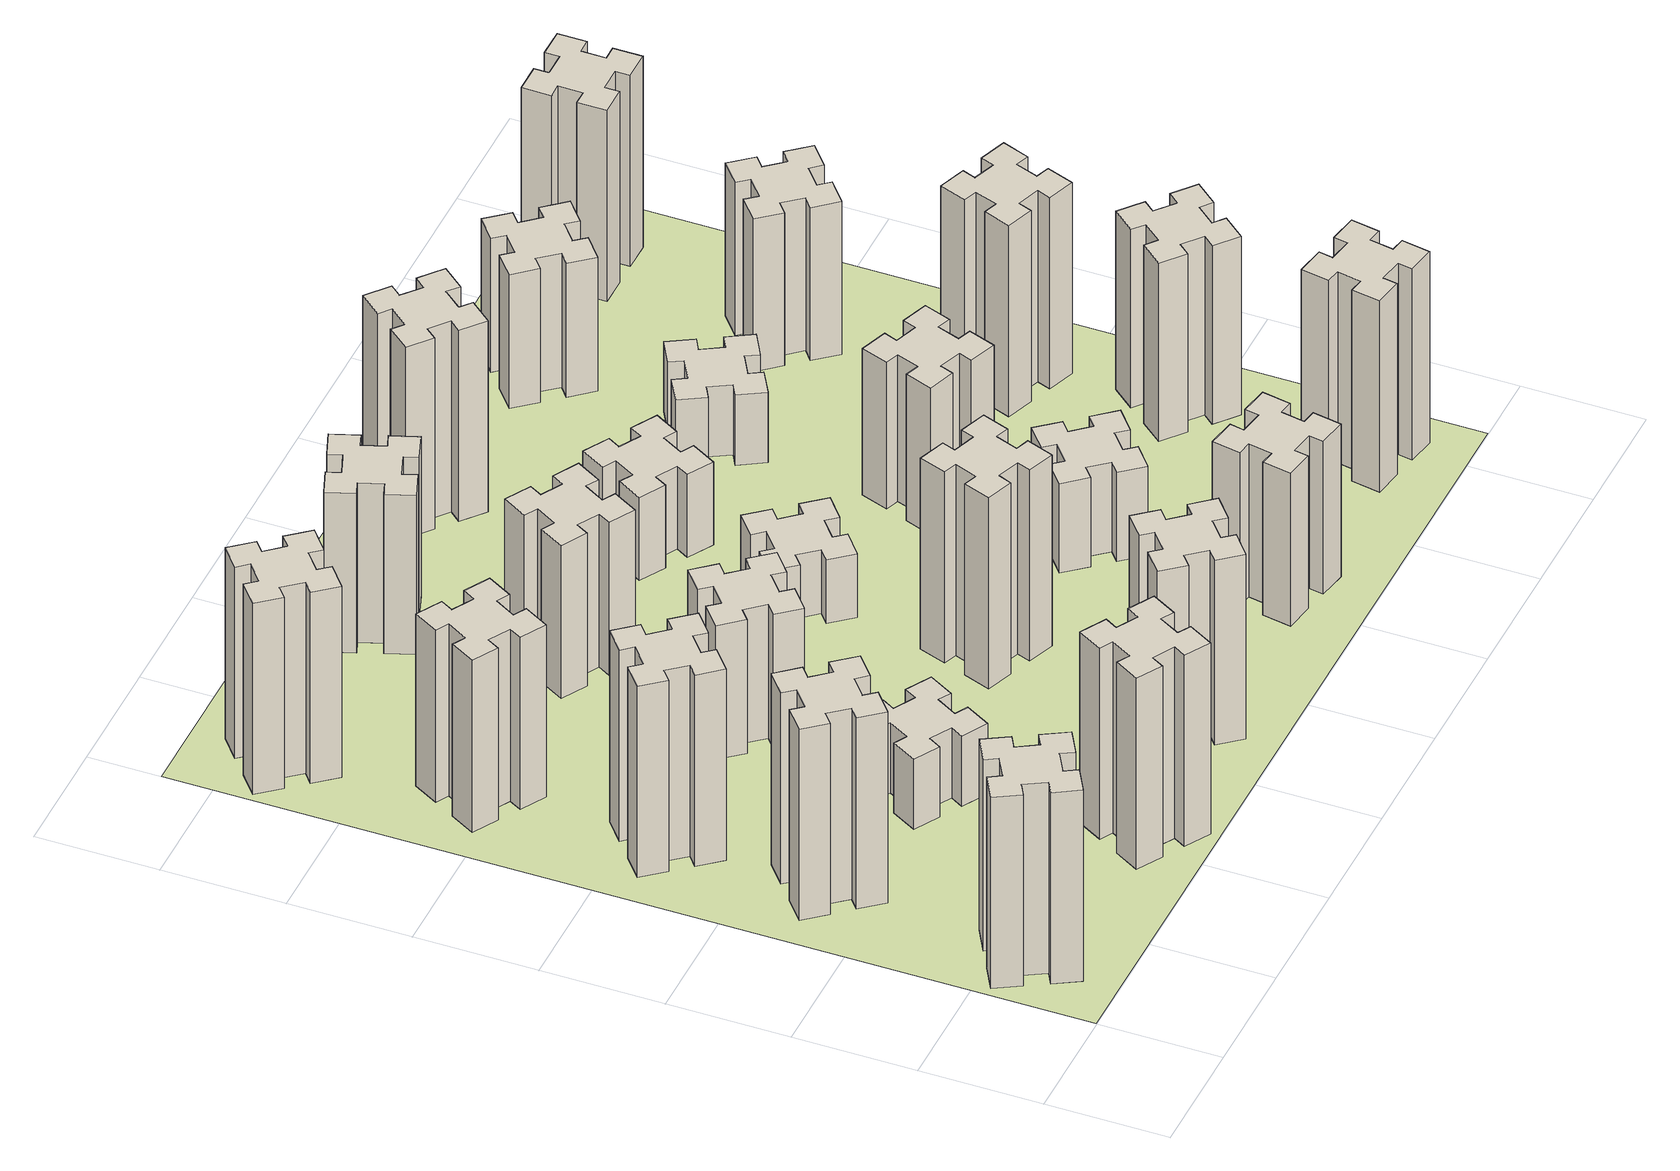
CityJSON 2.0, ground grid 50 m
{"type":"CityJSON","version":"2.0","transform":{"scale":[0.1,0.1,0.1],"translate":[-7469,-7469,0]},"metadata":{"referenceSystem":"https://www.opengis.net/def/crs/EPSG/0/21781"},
"CityObjects":{
"building1":{"type":"Building","attributes":{"class":"1000","function":"1000","usage":"1000","yearOfConstruction":2016,"roofType":"1000","measuredHeight":90,"storeysAboveGround":30,"storeysBelowGround":0},"geometry":[{"type":"Solid","lod":"1","boundaries":[[[[0,1,2,3,4,5,6,7,8,9,10,11,12,13,14,15,16,17,18,19]],[[17,16,20,21]],[[16,15,22,20]],[[15,14,23,22]],[[14,13,24,23]],[[13,12,25,24]],[[12,11,26,25]],[[11,10,27,26]],[[10,9,28,27]],[[9,8,29,28]],[[8,7,30,29]],[[7,6,31,30]],[[6,5,32,31]],[[5,4,33,32]],[[4,3,34,33]],[[3,2,35,34]],[[2,1,36,35]],[[1,0,37,36]],[[0,19,38,37]],[[19,18,39,38]],[[18,17,21,39]],[[24,25,26,27,28,29,30,31,32,33,34,35,36,37,38,39,21,20,22,23]]]]}]},
"building2":{"type":"Building","attributes":{"class":"1000","function":"1000","usage":"1000","yearOfConstruction":2016,"roofType":"1000","measuredHeight":90,"storeysAboveGround":30,"storeysBelowGround":0},"geometry":[{"type":"Solid","lod":"1","boundaries":[[[[40,41,42,43,44,45,46,47,48,49,50,51,52,53,54,55,56,57,58,59]],[[57,56,60,61]],[[56,55,62,60]],[[55,54,63,62]],[[54,53,64,63]],[[53,52,65,64]],[[52,51,66,65]],[[51,50,67,66]],[[50,49,68,67]],[[49,48,69,68]],[[48,47,70,69]],[[47,46,71,70]],[[46,45,72,71]],[[45,44,73,72]],[[44,43,74,73]],[[43,42,75,74]],[[42,41,76,75]],[[41,40,77,76]],[[40,59,78,77]],[[59,58,79,78]],[[58,57,61,79]],[[64,65,66,67,68,69,70,71,72,73,74,75,76,77,78,79,61,60,62,63]]]]}]},
"building3":{"type":"Building","attributes":{"class":"1000","function":"1000","usage":"1000","yearOfConstruction":2016,"roofType":"1000","measuredHeight":90,"storeysAboveGround":30,"storeysBelowGround":0},"geometry":[{"type":"Solid","lod":"1","boundaries":[[[[80,81,82,83,84,85,86,87,88,89,90,91,92,93,94,95,96,97,98,99]],[[97,96,100,101]],[[96,95,102,100]],[[95,94,103,102]],[[94,93,104,103]],[[93,92,105,104]],[[92,91,106,105]],[[91,90,107,106]],[[90,89,108,107]],[[89,88,109,108]],[[88,87,110,109]],[[87,86,111,110]],[[86,85,112,111]],[[85,84,113,112]],[[84,83,114,113]],[[83,82,115,114]],[[82,81,116,115]],[[81,80,117,116]],[[80,99,118,117]],[[99,98,119,118]],[[98,97,101,119]],[[104,105,106,107,108,109,110,111,112,113,114,115,116,117,118,119,101,100,102,103]]]]}]},
"building4":{"type":"Building","attributes":{"class":"1000","function":"1000","usage":"1000","yearOfConstruction":2016,"roofType":"1000","measuredHeight":81,"storeysAboveGround":30,"storeysBelowGround":0},"geometry":[{"type":"Solid","lod":"1","boundaries":[[[[120,121,122,123,124,125,126,127,128,129,130,131,132,133,134,135,136,137,138,139]],[[137,136,140,141]],[[136,135,142,140]],[[135,134,143,142]],[[134,133,144,143]],[[133,132,145,144]],[[132,131,146,145]],[[131,130,147,146]],[[130,129,148,147]],[[129,128,149,148]],[[128,127,150,149]],[[127,126,151,150]],[[126,125,152,151]],[[125,124,153,152]],[[124,123,154,153]],[[123,122,155,154]],[[122,121,156,155]],[[121,120,157,156]],[[120,139,158,157]],[[139,138,159,158]],[[138,137,141,159]],[[144,145,146,147,148,149,150,151,152,153,154,155,156,157,158,159,141,140,142,143]]]]}]},
"building5":{"type":"Building","attributes":{"class":"1000","function":"1000","usage":"1000","yearOfConstruction":2016,"roofType":"1000","measuredHeight":90,"storeysAboveGround":30,"storeysBelowGround":0},"geometry":[{"type":"Solid","lod":"1","boundaries":[[[[160,161,162,163,164,165,166,167,168,169,170,171,172,173,174,175,176,177,178,179]],[[177,176,180,181]],[[176,175,182,180]],[[175,174,183,182]],[[174,173,184,183]],[[173,172,185,184]],[[172,171,186,185]],[[171,170,187,186]],[[170,169,188,187]],[[169,168,189,188]],[[168,167,190,189]],[[167,166,191,190]],[[166,165,192,191]],[[165,164,193,192]],[[164,163,194,193]],[[163,162,195,194]],[[162,161,196,195]],[[161,160,197,196]],[[160,179,198,197]],[[179,178,199,198]],[[178,177,181,199]],[[184,185,186,187,188,189,190,191,192,193,194,195,196,197,198,199,181,180,182,183]]]]}]},
"building6":{"type":"Building","attributes":{"class":"1000","function":"1000","usage":"1000","yearOfConstruction":2016,"roofType":"1000","measuredHeight":90,"storeysAboveGround":30,"storeysBelowGround":0},"geometry":[{"type":"Solid","lod":"1","boundaries":[[[[200,201,202,203,204,205,206,207,208,209,210,211,212,213,214,215,216,217,218,219]],[[217,216,220,221]],[[216,215,222,220]],[[215,214,223,222]],[[214,213,224,223]],[[213,212,225,224]],[[212,211,226,225]],[[211,210,227,226]],[[210,209,228,227]],[[209,208,229,228]],[[208,207,230,229]],[[207,206,231,230]],[[206,205,232,231]],[[205,204,233,232]],[[204,203,234,233]],[[203,202,235,234]],[[202,201,236,235]],[[201,200,237,236]],[[200,219,238,237]],[[219,218,239,238]],[[218,217,221,239]],[[224,225,226,227,228,229,230,231,232,233,234,235,236,237,238,239,221,220,222,223]]]]}]},
"building7":{"type":"Building","attributes":{"class":"1000","function":"1000","usage":"1000","yearOfConstruction":2016,"roofType":"1000","measuredHeight":33,"storeysAboveGround":30,"storeysBelowGround":0},"geometry":[{"type":"Solid","lod":"1","boundaries":[[[[240,241,242,243,244,245,246,247,248,249,250,251,252,253,254,255,256,257,258,259]],[[257,256,260,261]],[[256,255,262,260]],[[255,254,263,262]],[[254,253,264,263]],[[253,252,265,264]],[[252,251,266,265]],[[251,250,267,266]],[[250,249,268,267]],[[249,248,269,268]],[[248,247,270,269]],[[247,246,271,270]],[[246,245,272,271]],[[245,244,273,272]],[[244,243,274,273]],[[243,242,275,274]],[[242,241,276,275]],[[241,240,277,276]],[[240,259,278,277]],[[259,258,279,278]],[[258,257,261,279]],[[264,265,266,267,268,269,270,271,272,273,274,275,276,277,278,279,261,260,262,263]]]]}]},
"building8":{"type":"Building","attributes":{"class":"1000","function":"1000","usage":"1000","yearOfConstruction":2016,"roofType":"1000","measuredHeight":63,"storeysAboveGround":30,"storeysBelowGround":0},"geometry":[{"type":"Solid","lod":"1","boundaries":[[[[280,281,282,283,284,285,286,287,288,289,290,291,292,293,294,295,296,297,298,299]],[[297,296,300,301]],[[296,295,302,300]],[[295,294,303,302]],[[294,293,304,303]],[[293,292,305,304]],[[292,291,306,305]],[[291,290,307,306]],[[290,289,308,307]],[[289,288,309,308]],[[288,287,310,309]],[[287,286,311,310]],[[286,285,312,311]],[[285,284,313,312]],[[284,283,314,313]],[[283,282,315,314]],[[282,281,316,315]],[[281,280,317,316]],[[280,299,318,317]],[[299,298,319,318]],[[298,297,301,319]],[[304,305,306,307,308,309,310,311,312,313,314,315,316,317,318,319,301,300,302,303]]]]}]},
"building9":{"type":"Building","attributes":{"class":"1000","function":"1000","usage":"1000","yearOfConstruction":2016,"roofType":"1000","measuredHeight":87,"storeysAboveGround":30,"storeysBelowGround":0},"geometry":[{"type":"Solid","lod":"1","boundaries":[[[[320,321,322,323,324,325,326,327,328,329,330,331,332,333,334,335,336,337,338,339]],[[337,336,340,341]],[[336,335,342,340]],[[335,334,343,342]],[[334,333,344,343]],[[333,332,345,344]],[[332,331,346,345]],[[331,330,347,346]],[[330,329,348,347]],[[329,328,349,348]],[[328,327,350,349]],[[327,326,351,350]],[[326,325,352,351]],[[325,324,353,352]],[[324,323,354,353]],[[323,322,355,354]],[[322,321,356,355]],[[321,320,357,356]],[[320,339,358,357]],[[339,338,359,358]],[[338,337,341,359]],[[344,345,346,347,348,349,350,351,352,353,354,355,356,357,358,359,341,340,342,343]]]]}]},
"building10":{"type":"Building","attributes":{"class":"1000","function":"1000","usage":"1000","yearOfConstruction":2016,"roofType":"1000","measuredHeight":72,"storeysAboveGround":30,"storeysBelowGround":0},"geometry":[{"type":"Solid","lod":"1","boundaries":[[[[360,361,362,363,364,365,366,367,368,369,370,371,372,373,374,375,376,377,378,379]],[[377,376,380,381]],[[376,375,382,380]],[[375,374,383,382]],[[374,373,384,383]],[[373,372,385,384]],[[372,371,386,385]],[[371,370,387,386]],[[370,369,388,387]],[[369,368,389,388]],[[368,367,390,389]],[[367,366,391,390]],[[366,365,392,391]],[[365,364,393,392]],[[364,363,394,393]],[[363,362,395,394]],[[362,361,396,395]],[[361,360,397,396]],[[360,379,398,397]],[[379,378,399,398]],[[378,377,381,399]],[[384,385,386,387,388,389,390,391,392,393,394,395,396,397,398,399,381,380,382,383]]]]}]},
"building11":{"type":"Building","attributes":{"class":"1000","function":"1000","usage":"1000","yearOfConstruction":2016,"roofType":"1000","measuredHeight":75,"storeysAboveGround":30,"storeysBelowGround":0},"geometry":[{"type":"Solid","lod":"1","boundaries":[[[[400,401,402,403,404,405,406,407,408,409,410,411,412,413,414,415,416,417,418,419]],[[417,416,420,421]],[[416,415,422,420]],[[415,414,423,422]],[[414,413,424,423]],[[413,412,425,424]],[[412,411,426,425]],[[411,410,427,426]],[[410,409,428,427]],[[409,408,429,428]],[[408,407,430,429]],[[407,406,431,430]],[[406,405,432,431]],[[405,404,433,432]],[[404,403,434,433]],[[403,402,435,434]],[[402,401,436,435]],[[401,400,437,436]],[[400,419,438,437]],[[419,418,439,438]],[[418,417,421,439]],[[424,425,426,427,428,429,430,431,432,433,434,435,436,437,438,439,421,420,422,423]]]]}]},
"building12":{"type":"Building","attributes":{"class":"1000","function":"1000","usage":"1000","yearOfConstruction":2016,"roofType":"1000","measuredHeight":90,"storeysAboveGround":30,"storeysBelowGround":0},"geometry":[{"type":"Solid","lod":"1","boundaries":[[[[440,441,442,443,444,445,446,447,448,449,450,451,452,453,454,455,456,457,458,459]],[[457,456,460,461]],[[456,455,462,460]],[[455,454,463,462]],[[454,453,464,463]],[[453,452,465,464]],[[452,451,466,465]],[[451,450,467,466]],[[450,449,468,467]],[[449,448,469,468]],[[448,447,470,469]],[[447,446,471,470]],[[446,445,472,471]],[[445,444,473,472]],[[444,443,474,473]],[[443,442,475,474]],[[442,441,476,475]],[[441,440,477,476]],[[440,459,478,477]],[[459,458,479,478]],[[458,457,461,479]],[[464,465,466,467,468,469,470,471,472,473,474,475,476,477,478,479,461,460,462,463]]]]}]},
"building13":{"type":"Building","attributes":{"class":"1000","function":"1000","usage":"1000","yearOfConstruction":2016,"roofType":"1000","measuredHeight":30,"storeysAboveGround":30,"storeysBelowGround":0},"geometry":[{"type":"Solid","lod":"1","boundaries":[[[[480,481,482,483,484,485,486,487,488,489,490,491,492,493,494,495,496,497,498,499]],[[497,496,500,501]],[[496,495,502,500]],[[495,494,503,502]],[[494,493,504,503]],[[493,492,505,504]],[[492,491,506,505]],[[491,490,507,506]],[[490,489,508,507]],[[489,488,509,508]],[[488,487,510,509]],[[487,486,511,510]],[[486,485,512,511]],[[485,484,513,512]],[[484,483,514,513]],[[483,482,515,514]],[[482,481,516,515]],[[481,480,517,516]],[[480,499,518,517]],[[499,498,519,518]],[[498,497,501,519]],[[504,505,506,507,508,509,510,511,512,513,514,515,516,517,518,519,501,500,502,503]]]]}]},
"building14":{"type":"Building","attributes":{"class":"1000","function":"1000","usage":"1000","yearOfConstruction":2016,"roofType":"1000","measuredHeight":72,"storeysAboveGround":30,"storeysBelowGround":0},"geometry":[{"type":"Solid","lod":"1","boundaries":[[[[520,521,522,523,524,525,526,527,528,529,530,531,532,533,534,535,536,537,538,539]],[[537,536,540,541]],[[536,535,542,540]],[[535,534,543,542]],[[534,533,544,543]],[[533,532,545,544]],[[532,531,546,545]],[[531,530,547,546]],[[530,529,548,547]],[[529,528,549,548]],[[528,527,550,549]],[[527,526,551,550]],[[526,525,552,551]],[[525,524,553,552]],[[524,523,554,553]],[[523,522,555,554]],[[522,521,556,555]],[[521,520,557,556]],[[520,539,558,557]],[[539,538,559,558]],[[538,537,541,559]],[[544,545,546,547,548,549,550,551,552,553,554,555,556,557,558,559,541,540,542,543]]]]}]},
"building15":{"type":"Building","attributes":{"class":"1000","function":"1000","usage":"1000","yearOfConstruction":2016,"roofType":"1000","measuredHeight":39,"storeysAboveGround":30,"storeysBelowGround":0},"geometry":[{"type":"Solid","lod":"1","boundaries":[[[[560,561,562,563,564,565,566,567,568,569,570,571,572,573,574,575,576,577,578,579]],[[577,576,580,581]],[[576,575,582,580]],[[575,574,583,582]],[[574,573,584,583]],[[573,572,585,584]],[[572,571,586,585]],[[571,570,587,586]],[[570,569,588,587]],[[569,568,589,588]],[[568,567,590,589]],[[567,566,591,590]],[[566,565,592,591]],[[565,564,593,592]],[[564,563,594,593]],[[563,562,595,594]],[[562,561,596,595]],[[561,560,597,596]],[[560,579,598,597]],[[579,578,599,598]],[[578,577,581,599]],[[584,585,586,587,588,589,590,591,592,593,594,595,596,597,598,599,581,580,582,583]]]]}]},
"building16":{"type":"Building","attributes":{"class":"1000","function":"1000","usage":"1000","yearOfConstruction":2016,"roofType":"1000","measuredHeight":90,"storeysAboveGround":30,"storeysBelowGround":0},"geometry":[{"type":"Solid","lod":"1","boundaries":[[[[600,601,602,603,604,605,606,607,608,609,610,611,612,613,614,615,616,617,618,619]],[[617,616,620,621]],[[616,615,622,620]],[[615,614,623,622]],[[614,613,624,623]],[[613,612,625,624]],[[612,611,626,625]],[[611,610,627,626]],[[610,609,628,627]],[[609,608,629,628]],[[608,607,630,629]],[[607,606,631,630]],[[606,605,632,631]],[[605,604,633,632]],[[604,603,634,633]],[[603,602,635,634]],[[602,601,636,635]],[[601,600,637,636]],[[600,619,638,637]],[[619,618,639,638]],[[618,617,621,639]],[[624,625,626,627,628,629,630,631,632,633,634,635,636,637,638,639,621,620,622,623]]]]}]},
"building17":{"type":"Building","attributes":{"class":"1000","function":"1000","usage":"1000","yearOfConstruction":2016,"roofType":"1000","measuredHeight":42,"storeysAboveGround":30,"storeysBelowGround":0},"geometry":[{"type":"Solid","lod":"1","boundaries":[[[[640,641,642,643,644,645,646,647,648,649,650,651,652,653,654,655,656,657,658,659]],[[657,656,660,661]],[[656,655,662,660]],[[655,654,663,662]],[[654,653,664,663]],[[653,652,665,664]],[[652,651,666,665]],[[651,650,667,666]],[[650,649,668,667]],[[649,648,669,668]],[[648,647,670,669]],[[647,646,671,670]],[[646,645,672,671]],[[645,644,673,672]],[[644,643,674,673]],[[643,642,675,674]],[[642,641,676,675]],[[641,640,677,676]],[[640,659,678,677]],[[659,658,679,678]],[[658,657,661,679]],[[664,665,666,667,668,669,670,671,672,673,674,675,676,677,678,679,661,660,662,663]]]]}]},
"building18":{"type":"Building","attributes":{"class":"1000","function":"1000","usage":"1000","yearOfConstruction":2016,"roofType":"1000","measuredHeight":69,"storeysAboveGround":30,"storeysBelowGround":0},"geometry":[{"type":"Solid","lod":"1","boundaries":[[[[680,681,682,683,684,685,686,687,688,689,690,691,692,693,694,695,696,697,698,699]],[[697,696,700,701]],[[696,695,702,700]],[[695,694,703,702]],[[694,693,704,703]],[[693,692,705,704]],[[692,691,706,705]],[[691,690,707,706]],[[690,689,708,707]],[[689,688,709,708]],[[688,687,710,709]],[[687,686,711,710]],[[686,685,712,711]],[[685,684,713,712]],[[684,683,714,713]],[[683,682,715,714]],[[682,681,716,715]],[[681,680,717,716]],[[680,699,718,717]],[[699,698,719,718]],[[698,697,701,719]],[[704,705,706,707,708,709,710,711,712,713,714,715,716,717,718,719,701,700,702,703]]]]}]},
"building19":{"type":"Building","attributes":{"class":"1000","function":"1000","usage":"1000","yearOfConstruction":2016,"roofType":"1000","measuredHeight":33,"storeysAboveGround":30,"storeysBelowGround":0},"geometry":[{"type":"Solid","lod":"1","boundaries":[[[[720,721,722,723,724,725,726,727,728,729,730,731,732,733,734,735,736,737,738,739]],[[737,736,740,741]],[[736,735,742,740]],[[735,734,743,742]],[[734,733,744,743]],[[733,732,745,744]],[[732,731,746,745]],[[731,730,747,746]],[[730,729,748,747]],[[729,728,749,748]],[[728,727,750,749]],[[727,726,751,750]],[[726,725,752,751]],[[725,724,753,752]],[[724,723,754,753]],[[723,722,755,754]],[[722,721,756,755]],[[721,720,757,756]],[[720,739,758,757]],[[739,738,759,758]],[[738,737,741,759]],[[744,745,746,747,748,749,750,751,752,753,754,755,756,757,758,759,741,740,742,743]]]]}]},
"building20":{"type":"Building","attributes":{"class":"1000","function":"1000","usage":"1000","yearOfConstruction":2016,"roofType":"1000","measuredHeight":90,"storeysAboveGround":30,"storeysBelowGround":0},"geometry":[{"type":"Solid","lod":"1","boundaries":[[[[760,761,762,763,764,765,766,767,768,769,770,771,772,773,774,775,776,777,778,779]],[[777,776,780,781]],[[776,775,782,780]],[[775,774,783,782]],[[774,773,784,783]],[[773,772,785,784]],[[772,771,786,785]],[[771,770,787,786]],[[770,769,788,787]],[[769,768,789,788]],[[768,767,790,789]],[[767,766,791,790]],[[766,765,792,791]],[[765,764,793,792]],[[764,763,794,793]],[[763,762,795,794]],[[762,761,796,795]],[[761,760,797,796]],[[760,779,798,797]],[[779,778,799,798]],[[778,777,781,799]],[[784,785,786,787,788,789,790,791,792,793,794,795,796,797,798,799,781,780,782,783]]]]}]},
"building21":{"type":"Building","attributes":{"class":"1000","function":"1000","usage":"1000","yearOfConstruction":2016,"roofType":"1000","measuredHeight":63,"storeysAboveGround":30,"storeysBelowGround":0},"geometry":[{"type":"Solid","lod":"1","boundaries":[[[[800,801,802,803,804,805,806,807,808,809,810,811,812,813,814,815,816,817,818,819]],[[817,816,820,821]],[[816,815,822,820]],[[815,814,823,822]],[[814,813,824,823]],[[813,812,825,824]],[[812,811,826,825]],[[811,810,827,826]],[[810,809,828,827]],[[809,808,829,828]],[[808,807,830,829]],[[807,806,831,830]],[[806,805,832,831]],[[805,804,833,832]],[[804,803,834,833]],[[803,802,835,834]],[[802,801,836,835]],[[801,800,837,836]],[[800,819,838,837]],[[819,818,839,838]],[[818,817,821,839]],[[824,825,826,827,828,829,830,831,832,833,834,835,836,837,838,839,821,820,822,823]]]]}]},
"building22":{"type":"Building","attributes":{"class":"1000","function":"1000","usage":"1000","yearOfConstruction":2016,"roofType":"1000","measuredHeight":84,"storeysAboveGround":30,"storeysBelowGround":0},"geometry":[{"type":"Solid","lod":"1","boundaries":[[[[840,841,842,843,844,845,846,847,848,849,850,851,852,853,854,855,856,857,858,859]],[[857,856,860,861]],[[856,855,862,860]],[[855,854,863,862]],[[854,853,864,863]],[[853,852,865,864]],[[852,851,866,865]],[[851,850,867,866]],[[850,849,868,867]],[[849,848,869,868]],[[848,847,870,869]],[[847,846,871,870]],[[846,845,872,871]],[[845,844,873,872]],[[844,843,874,873]],[[843,842,875,874]],[[842,841,876,875]],[[841,840,877,876]],[[840,859,878,877]],[[859,858,879,878]],[[858,857,861,879]],[[864,865,866,867,868,869,870,871,872,873,874,875,876,877,878,879,861,860,862,863]]]]}]},
"building23":{"type":"Building","attributes":{"class":"1000","function":"1000","usage":"1000","yearOfConstruction":2016,"roofType":"1000","measuredHeight":90,"storeysAboveGround":30,"storeysBelowGround":0},"geometry":[{"type":"Solid","lod":"1","boundaries":[[[[880,881,882,883,884,885,886,887,888,889,890,891,892,893,894,895,896,897,898,899]],[[897,896,900,901]],[[896,895,902,900]],[[895,894,903,902]],[[894,893,904,903]],[[893,892,905,904]],[[892,891,906,905]],[[891,890,907,906]],[[890,889,908,907]],[[889,888,909,908]],[[888,887,910,909]],[[887,886,911,910]],[[886,885,912,911]],[[885,884,913,912]],[[884,883,914,913]],[[883,882,915,914]],[[882,881,916,915]],[[881,880,917,916]],[[880,899,918,917]],[[899,898,919,918]],[[898,897,901,919]],[[904,905,906,907,908,909,910,911,912,913,914,915,916,917,918,919,901,900,902,903]]]]}]},
"building24":{"type":"Building","attributes":{"class":"1000","function":"1000","usage":"1000","yearOfConstruction":2016,"roofType":"1000","measuredHeight":72,"storeysAboveGround":30,"storeysBelowGround":0},"geometry":[{"type":"Solid","lod":"1","boundaries":[[[[920,921,922,923,924,925,926,927,928,929,930,931,932,933,934,935,936,937,938,939]],[[937,936,940,941]],[[936,935,942,940]],[[935,934,943,942]],[[934,933,944,943]],[[933,932,945,944]],[[932,931,946,945]],[[931,930,947,946]],[[930,929,948,947]],[[929,928,949,948]],[[928,927,950,949]],[[927,926,951,950]],[[926,925,952,951]],[[925,924,953,952]],[[924,923,954,953]],[[923,922,955,954]],[[922,921,956,955]],[[921,920,957,956]],[[920,939,958,957]],[[939,938,959,958]],[[938,937,941,959]],[[944,945,946,947,948,949,950,951,952,953,954,955,956,957,958,959,941,940,942,943]]]]}]},
"building25":{"type":"Building","attributes":{"class":"1000","function":"1000","usage":"1000","yearOfConstruction":2016,"roofType":"1000","measuredHeight":90,"storeysAboveGround":30,"storeysBelowGround":0},"geometry":[{"type":"Solid","lod":"1","boundaries":[[[[960,961,962,963,964,965,966,967,968,969,970,971,972,973,974,975,976,977,978,979]],[[977,976,980,981]],[[976,975,982,980]],[[975,974,983,982]],[[974,973,984,983]],[[973,972,985,984]],[[972,971,986,985]],[[971,970,987,986]],[[970,969,988,987]],[[969,968,989,988]],[[968,967,990,989]],[[967,966,991,990]],[[966,965,992,991]],[[965,964,993,992]],[[964,963,994,993]],[[963,962,995,994]],[[962,961,996,995]],[[961,960,997,996]],[[960,979,998,997]],[[979,978,999,998]],[[978,977,981,999]],[[984,985,986,987,988,989,990,991,992,993,994,995,996,997,998,999,981,980,982,983]]]]}]},
"landuse1":{"type":"LandUse","attributes":{"name":"plot1","function":"1010"},"geometry":[{"type":"MultiSurface","lod":"1","boundaries":[[[1000,1001,1002,1003]]]}]}
},
"vertices":[
[287,255,0],[374,305,0],[404,253,0],[508,313,0],[448,417,0],[396,387,0],[346,474,0],[398,504,0],[338,608,0],[234,548,0],[264,496,0],[177,446,0],[147,498,0],[43,438,0],[103,334,0],[155,364,0],[205,277,0],[153,247,0],[213,143,0],[317,203,0],[205,277,900],[153,247,900],[155,364,900],[103,334,900],[43,438,900],[147,498,900],[177,446,900],[264,496,900],[234,548,900],[338,608,900],[398,504,900],[346,474,900],[396,387,900],[448,417,900],[508,313,900],[404,253,900],[374,305,900],[287,255,900],[317,203,900],[213,143,900],
[492,1248,0],[427,1324,0],[473,1363,0],[396,1455,0],[304,1378,0],[343,1332,0],[266,1267,0],[228,1313,0],[136,1236,0],[213,1144,0],[259,1183,0],[323,1106,0],[277,1068,0],[354,976,0],[446,1053,0],[408,1099,0],[484,1163,0],[523,1117,0],[615,1194,0],[538,1286,0],[484,1163,900],[523,1117,900],[408,1099,900],[446,1053,900],[354,976,900],[277,1068,900],[323,1106,900],[259,1183,900],[213,1144,900],[136,1236,900],[228,1313,900],[266,1267,900],[343,1332,900],[304,1378,900],[396,1455,900],[473,1363,900],[427,1324,900],[492,1248,900],[538,1286,900],[615,1194,900],
[492,1888,0],[427,1964,0],[473,2003,0],[396,2095,0],[304,2018,0],[343,1972,0],[266,1907,0],[228,1953,0],[136,1876,0],[213,1784,0],[259,1823,0],[323,1746,0],[277,1708,0],[354,1616,0],[446,1693,0],[408,1739,0],[484,1803,0],[523,1757,0],[615,1834,0],[538,1926,0],[484,1803,900],[523,1757,900],[408,1739,900],[446,1693,900],[354,1616,900],[277,1708,900],[323,1746,900],[259,1823,900],[213,1784,900],[136,1876,900],[228,1953,900],[266,1907,900],[343,1972,900],[304,2018,900],[396,2095,900],[473,2003,900],[427,1964,900],[492,1888,900],[538,1926,900],[615,1834,900],
[474,2666,0],[387,2716,0],[417,2768,0],[313,2828,0],[253,2724,0],[305,2694,0],[255,2607,0],[203,2637,0],[143,2533,0],[247,2473,0],[277,2525,0],[364,2475,0],[334,2423,0],[438,2363,0],[498,2467,0],[446,2497,0],[496,2584,0],[548,2554,0],[608,2658,0],[504,2718,0],[496,2584,810],[548,2554,810],[446,2497,810],[498,2467,810],[438,2363,810],[334,2423,810],[364,2475,810],[277,2525,810],[247,2473,810],[143,2533,810],[203,2637,810],[255,2607,810],[305,2694,810],[253,2724,810],[313,2828,810],[417,2768,810],[387,2716,810],[474,2666,810],[504,2718,810],[608,2658,810],
[1214,346,0],[1127,396,0],[1157,448,0],[1053,508,0],[993,404,0],[1045,374,0],[995,287,0],[943,317,0],[883,213,0],[987,153,0],[1017,205,0],[1104,155,0],[1074,103,0],[1178,43,0],[1238,147,0],[1186,177,0],[1236,264,0],[1288,234,0],[1348,338,0],[1244,398,0],[1236,264,900],[1288,234,900],[1186,177,900],[1238,147,900],[1178,43,900],[1074,103,900],[1104,155,900],[1017,205,900],[987,153,900],[883,213,900],[943,317,900],[995,287,900],[1045,374,900],[993,404,900],[1053,508,900],[1157,448,900],[1127,396,900],[1214,346,900],[1244,398,900],[1348,338,900],
[243,3452,0],[166,3387,0],[128,3433,0],[36,3356,0],[113,3264,0],[159,3303,0],[223,3226,0],[177,3188,0],[254,3096,0],[346,3173,0],[308,3219,0],[384,3283,0],[423,3237,0],[515,3314,0],[438,3406,0],[392,3368,0],[327,3444,0],[373,3483,0],[296,3575,0],[204,3498,0],[327,3444,900],[373,3483,900],[392,3368,900],[438,3406,900],[515,3314,900],[423,3237,900],[384,3283,900],[308,3219,900],[346,3173,900],[254,3096,900],[177,3188,900],[223,3226,900],[159,3303,900],[113,3264,900],[36,3356,900],[128,3433,900],[166,3387,900],[243,3452,900],[204,3498,900],[296,3575,900],
[1086,1017,0],[1136,1104,0],[1188,1074,0],[1248,1178,0],[1144,1238,0],[1114,1186,0],[1027,1236,0],[1057,1288,0],[953,1348,0],[893,1244,0],[945,1214,0],[895,1127,0],[843,1157,0],[783,1053,0],[887,993,0],[917,1045,0],[1004,995,0],[974,943,0],[1078,883,0],[1138,987,0],[1004,995,330],[974,943,330],[917,1045,330],[887,993,330],[783,1053,330],[843,1157,330],[895,1127,330],[945,1214,330],[893,1244,330],[953,1348,330],[1057,1288,330],[1027,1236,330],[1114,1186,330],[1144,1238,330],[1248,1178,330],[1188,1074,330],[1136,1104,330],[1086,1017,330],[1138,987,330],[1078,883,330],
[1083,1972,0],[1006,1907,0],[968,1953,0],[876,1876,0],[953,1784,0],[999,1823,0],[1063,1746,0],[1017,1708,0],[1094,1616,0],[1186,1693,0],[1148,1739,0],[1224,1803,0],[1263,1757,0],[1355,1834,0],[1278,1926,0],[1232,1888,0],[1167,1964,0],[1213,2003,0],[1136,2095,0],[1044,2018,0],[1167,1964,630],[1213,2003,630],[1232,1888,630],[1278,1926,630],[1355,1834,630],[1263,1757,630],[1224,1803,630],[1148,1739,630],[1186,1693,630],[1094,1616,630],[1017,1708,630],[1063,1746,630],[999,1823,630],[953,1784,630],[876,1876,630],[968,1953,630],[1006,1907,630],[1083,1972,630],[1044,2018,630],[1136,2095,630],
[1639,343,0],[1703,266,0],[1657,228,0],[1734,136,0],[1826,213,0],[1788,259,0],[1864,323,0],[1903,277,0],[1995,354,0],[1918,446,0],[1872,408,0],[1807,484,0],[1853,523,0],[1776,615,0],[1684,538,0],[1723,492,0],[1646,427,0],[1608,473,0],[1516,396,0],[1593,304,0],[1646,427,870],[1608,473,870],[1723,492,870],[1684,538,870],[1776,615,870],[1853,523,870],[1807,484,870],[1872,408,870],[1918,446,870],[1995,354,870],[1903,277,870],[1864,323,870],[1788,259,870],[1826,213,870],[1734,136,870],[1657,228,870],[1703,266,870],[1639,343,870],[1593,304,870],[1516,396,870],
[1314,2666,0],[1227,2716,0],[1257,2768,0],[1153,2828,0],[1093,2724,0],[1145,2694,0],[1095,2607,0],[1043,2637,0],[983,2533,0],[1087,2473,0],[1117,2525,0],[1204,2475,0],[1174,2423,0],[1278,2363,0],[1338,2467,0],[1286,2497,0],[1336,2584,0],[1388,2554,0],[1448,2658,0],[1344,2718,0],[1336,2584,720],[1388,2554,720],[1286,2497,720],[1338,2467,720],[1278,2363,720],[1174,2423,720],[1204,2475,720],[1117,2525,720],[1087,2473,720],[983,2533,720],[1043,2637,720],[1095,2607,720],[1145,2694,720],[1093,2724,720],[1153,2828,720],[1257,2768,720],[1227,2716,720],[1314,2666,720],[1344,2718,720],[1448,2658,720],
[1125,3456,0],[1031,3422,0],[1010,3478,0],[897,3437,0],[939,3324,0],[995,3345,0],[1029,3251,0],[973,3230,0],[1014,3117,0],[1127,3159,0],[1106,3215,0],[1200,3249,0],[1220,3193,0],[1333,3234,0],[1292,3347,0],[1236,3326,0],[1202,3420,0],[1258,3440,0],[1217,3553,0],[1104,3512,0],[1202,3420,750],[1258,3440,750],[1236,3326,750],[1292,3347,750],[1333,3234,750],[1220,3193,750],[1200,3249,750],[1106,3215,750],[1127,3159,750],[1014,3117,750],[973,3230,750],[1029,3251,750],[995,3345,750],[939,3324,750],[897,3437,750],[1010,3478,750],[1031,3422,750],[1125,3456,750],[1104,3512,750],[1217,3553,750],
[1769,1300,0],[1735,1206,0],[1679,1227,0],[1637,1114,0],[1750,1073,0],[1771,1129,0],[1865,1095,0],[1844,1039,0],[1957,997,0],[1998,1110,0],[1942,1131,0],[1976,1225,0],[2032,1204,0],[2073,1317,0],[1960,1358,0],[1940,1302,0],[1846,1336,0],[1867,1392,0],[1754,1433,0],[1713,1320,0],[1846,1336,900],[1867,1392,900],[1940,1302,900],[1960,1358,900],[2073,1317,900],[2032,1204,900],[1976,1225,900],[1942,1131,900],[1998,1110,900],[1957,997,900],[1844,1039,900],[1865,1095,900],[1771,1129,900],[1750,1073,900],[1637,1114,900],[1679,1227,900],[1735,1206,900],[1769,1300,900],[1713,1320,900],[1754,1433,900],
[1972,1988,0],[1907,2064,0],[1953,2103,0],[1876,2195,0],[1784,2118,0],[1823,2072,0],[1746,2007,0],[1708,2053,0],[1616,1976,0],[1693,1884,0],[1739,1923,0],[1803,1846,0],[1757,1808,0],[1834,1716,0],[1926,1793,0],[1888,1839,0],[1964,1903,0],[2003,1857,0],[2095,1934,0],[2018,2026,0],[1964,1903,300],[2003,1857,300],[1888,1839,300],[1926,1793,300],[1834,1716,300],[1757,1808,300],[1803,1846,300],[1739,1923,300],[1693,1884,300],[1616,1976,300],[1708,2053,300],[1746,2007,300],[1823,2072,300],[1784,2118,300],[1876,2195,300],[1953,2103,300],[1907,2064,300],[1972,1988,300],[2018,2026,300],[2095,1934,300],
[2496,444,0],[2478,345,0],[2419,356,0],[2398,237,0],[2517,217,0],[2527,276,0],[2625,258,0],[2615,199,0],[2733,178,0],[2754,297,0],[2695,307,0],[2712,405,0],[2771,395,0],[2792,513,0],[2674,534,0],[2664,475,0],[2565,492,0],[2576,551,0],[2457,572,0],[2437,454,0],[2565,492,720],[2576,551,720],[2664,475,720],[2674,534,720],[2792,513,720],[2771,395,720],[2712,405,720],[2695,307,720],[2754,297,720],[2733,178,720],[2615,199,720],[2625,258,720],[2527,276,720],[2517,217,720],[2398,237,720],[2419,356,720],[2478,345,720],[2496,444,720],[2437,454,720],[2457,572,720],
[2026,2497,0],[2076,2584,0],[2128,2554,0],[2188,2658,0],[2084,2718,0],[2054,2666,0],[1967,2716,0],[1997,2768,0],[1893,2828,0],[1833,2724,0],[1885,2694,0],[1835,2607,0],[1783,2637,0],[1723,2533,0],[1827,2473,0],[1857,2525,0],[1944,2475,0],[1914,2423,0],[2018,2363,0],[2078,2467,0],[1944,2475,390],[1914,2423,390],[1857,2525,390],[1827,2473,390],[1723,2533,390],[1783,2637,390],[1835,2607,390],[1885,2694,390],[1833,2724,390],[1893,2828,390],[1997,2768,390],[1967,2716,390],[2054,2666,390],[2084,2718,390],[2188,2658,390],[2128,2554,390],[2076,2584,390],[2026,2497,390],[2078,2467,390],[2018,2363,390],
[1746,3383,0],[1823,3319,0],[1784,3273,0],[1876,3196,0],[1953,3288,0],[1907,3326,0],[1972,3403,0],[2018,3364,0],[2095,3456,0],[2003,3533,0],[1964,3487,0],[1888,3552,0],[1926,3598,0],[1834,3675,0],[1757,3583,0],[1803,3544,0],[1739,3468,0],[1693,3506,0],[1616,3414,0],[1708,3337,0],[1739,3468,900],[1693,3506,900],[1803,3544,900],[1757,3583,900],[1834,3675,900],[1926,3598,900],[1888,3552,900],[1964,3487,900],[2003,3533,900],[2095,3456,900],[2018,3364,900],[1972,3403,900],[1907,3326,900],[1953,3288,900],[1876,3196,900],[1784,3273,900],[1823,3319,900],[1746,3383,900],[1708,3337,900],[1616,3414,900],
[2563,1232,0],[2486,1167,0],[2448,1213,0],[2356,1136,0],[2433,1044,0],[2479,1083,0],[2543,1006,0],[2497,968,0],[2574,876,0],[2666,953,0],[2628,999,0],[2704,1063,0],[2743,1017,0],[2835,1094,0],[2758,1186,0],[2712,1148,0],[2647,1224,0],[2693,1263,0],[2616,1355,0],[2524,1278,0],[2647,1224,420],[2693,1263,420],[2712,1148,420],[2758,1186,420],[2835,1094,420],[2743,1017,420],[2704,1063,420],[2628,999,420],[2666,953,420],[2574,876,420],[2497,968,420],[2543,1006,420],[2479,1083,420],[2433,1044,420],[2356,1136,420],[2448,1213,420],[2486,1167,420],[2563,1232,420],[2524,1278,420],[2616,1355,420],
[2682,1671,0],[2716,1765,0],[2772,1744,0],[2813,1857,0],[2700,1898,0],[2680,1842,0],[2586,1876,0],[2607,1932,0],[2494,1973,0],[2453,1860,0],[2509,1840,0],[2475,1746,0],[2419,1767,0],[2377,1654,0],[2490,1613,0],[2511,1669,0],[2605,1635,0],[2584,1579,0],[2697,1537,0],[2738,1650,0],[2605,1635,690],[2584,1579,690],[2511,1669,690],[2490,1613,690],[2377,1654,690],[2419,1767,690],[2475,1746,690],[2509,1840,690],[2453,1860,690],[2494,1973,690],[2607,1932,690],[2586,1876,690],[2680,1842,690],[2700,1898,690],[2813,1857,690],[2772,1744,690],[2716,1765,690],[2682,1671,690],[2738,1650,690],[2697,1537,690],
[2475,2584,0],[2525,2497,0],[2473,2467,0],[2533,2363,0],[2637,2423,0],[2607,2475,0],[2694,2525,0],[2724,2473,0],[2828,2533,0],[2768,2637,0],[2716,2607,0],[2666,2694,0],[2718,2724,0],[2658,2828,0],[2554,2768,0],[2584,2716,0],[2497,2666,0],[2467,2718,0],[2363,2658,0],[2423,2554,0],[2497,2666,330],[2467,2718,330],[2584,2716,330],[2554,2768,330],[2658,2828,330],[2718,2724,330],[2666,2694,330],[2716,2607,330],[2768,2637,330],[2828,2533,330],[2724,2473,330],[2694,2525,330],[2607,2475,330],[2637,2423,330],[2533,2363,330],[2473,2467,330],[2525,2497,330],[2475,2584,330],[2423,2554,330],[2363,2658,330],
[3504,475,0],[3405,492,0],[3416,551,0],[3297,572,0],[3277,454,0],[3336,444,0],[3318,345,0],[3259,356,0],[3238,237,0],[3357,217,0],[3367,276,0],[3465,258,0],[3455,199,0],[3573,178,0],[3594,297,0],[3535,307,0],[3552,405,0],[3611,395,0],[3632,513,0],[3514,534,0],[3552,405,900],[3611,395,900],[3535,307,900],[3594,297,900],[3573,178,900],[3455,199,900],[3465,258,900],[3367,276,900],[3357,217,900],[3238,237,900],[3259,356,900],[3318,345,900],[3336,444,900],[3277,454,900],[3297,572,900],[3416,551,900],[3405,492,900],[3504,475,900],[3514,534,900],[3632,513,900],
[2812,3368,0],[2747,3444,0],[2793,3483,0],[2716,3575,0],[2624,3498,0],[2663,3452,0],[2586,3387,0],[2548,3433,0],[2456,3356,0],[2533,3264,0],[2579,3303,0],[2643,3226,0],[2597,3188,0],[2674,3096,0],[2766,3173,0],[2728,3219,0],[2804,3283,0],[2843,3237,0],[2935,3314,0],[2858,3406,0],[2804,3283,630],[2843,3237,630],[2728,3219,630],[2766,3173,630],[2674,3096,630],[2597,3188,630],[2643,3226,630],[2579,3303,630],[2533,3264,630],[2456,3356,630],[2548,3433,630],[2586,3387,630],[2663,3452,630],[2624,3498,630],[2716,3575,630],[2793,3483,630],[2747,3444,630],[2812,3368,630],[2858,3406,630],[2935,3314,630],
[3487,1006,0],[3552,1083,0],[3598,1044,0],[3675,1136,0],[3583,1213,0],[3544,1167,0],[3468,1232,0],[3506,1278,0],[3414,1355,0],[3337,1263,0],[3383,1224,0],[3319,1148,0],[3273,1186,0],[3196,1094,0],[3288,1017,0],[3326,1063,0],[3403,999,0],[3364,953,0],[3456,876,0],[3533,968,0],[3403,999,840],[3364,953,840],[3326,1063,840],[3288,1017,840],[3196,1094,840],[3273,1186,840],[3319,1148,840],[3383,1224,840],[3337,1263,840],[3414,1355,840],[3506,1278,840],[3468,1232,840],[3544,1167,840],[3583,1213,840],[3675,1136,840],[3598,1044,840],[3552,1083,840],[3487,1006,840],[3533,968,840],[3456,876,840],
[3422,1671,0],[3456,1765,0],[3512,1744,0],[3553,1857,0],[3440,1898,0],[3420,1842,0],[3326,1876,0],[3347,1932,0],[3234,1973,0],[3193,1860,0],[3249,1840,0],[3215,1746,0],[3159,1767,0],[3117,1654,0],[3230,1613,0],[3251,1669,0],[3345,1635,0],[3324,1579,0],[3437,1537,0],[3478,1650,0],[3345,1635,900],[3324,1579,900],[3251,1669,900],[3230,1613,900],[3117,1654,900],[3159,1767,900],[3215,1746,900],[3249,1840,900],[3193,1860,900],[3234,1973,900],[3347,1932,900],[3326,1876,900],[3420,1842,900],[3440,1898,900],[3553,1857,900],[3512,1744,900],[3456,1765,900],[3422,1671,900],[3478,1650,900],[3437,1537,900],
[3119,2563,0],[3183,2486,0],[3137,2448,0],[3214,2356,0],[3306,2433,0],[3268,2479,0],[3344,2543,0],[3383,2497,0],[3475,2574,0],[3398,2666,0],[3352,2628,0],[3287,2704,0],[3333,2743,0],[3256,2835,0],[3164,2758,0],[3203,2712,0],[3126,2647,0],[3088,2693,0],[2996,2616,0],[3073,2524,0],[3126,2647,720],[3088,2693,720],[3203,2712,720],[3164,2758,720],[3256,2835,720],[3333,2743,720],[3287,2704,720],[3352,2628,720],[3398,2666,720],[3475,2574,720],[3383,2497,720],[3344,2543,720],[3268,2479,720],[3306,2433,720],[3214,2356,720],[3137,2448,720],[3183,2486,720],[3119,2563,720],[3073,2524,720],[2996,2616,720],
[3285,3325,0],[3385,3325,0],[3385,3265,0],[3505,3265,0],[3505,3385,0],[3445,3385,0],[3445,3485,0],[3505,3485,0],[3505,3605,0],[3385,3605,0],[3385,3545,0],[3285,3545,0],[3285,3605,0],[3165,3605,0],[3165,3485,0],[3225,3485,0],[3225,3385,0],[3165,3385,0],[3165,3265,0],[3285,3265,0],[3225,3385,900],[3165,3385,900],[3225,3485,900],[3165,3485,900],[3165,3605,900],[3285,3605,900],[3285,3545,900],[3385,3545,900],[3385,3605,900],[3505,3605,900],[3505,3485,900],[3445,3485,900],[3445,3385,900],[3505,3385,900],[3505,3265,900],[3385,3265,900],[3385,3325,900],[3285,3325,900],[3285,3265,900],[3165,3265,900],
[5,3705,0],[3705,3705,0],[3705,5,0],[5,5,0]
]}
